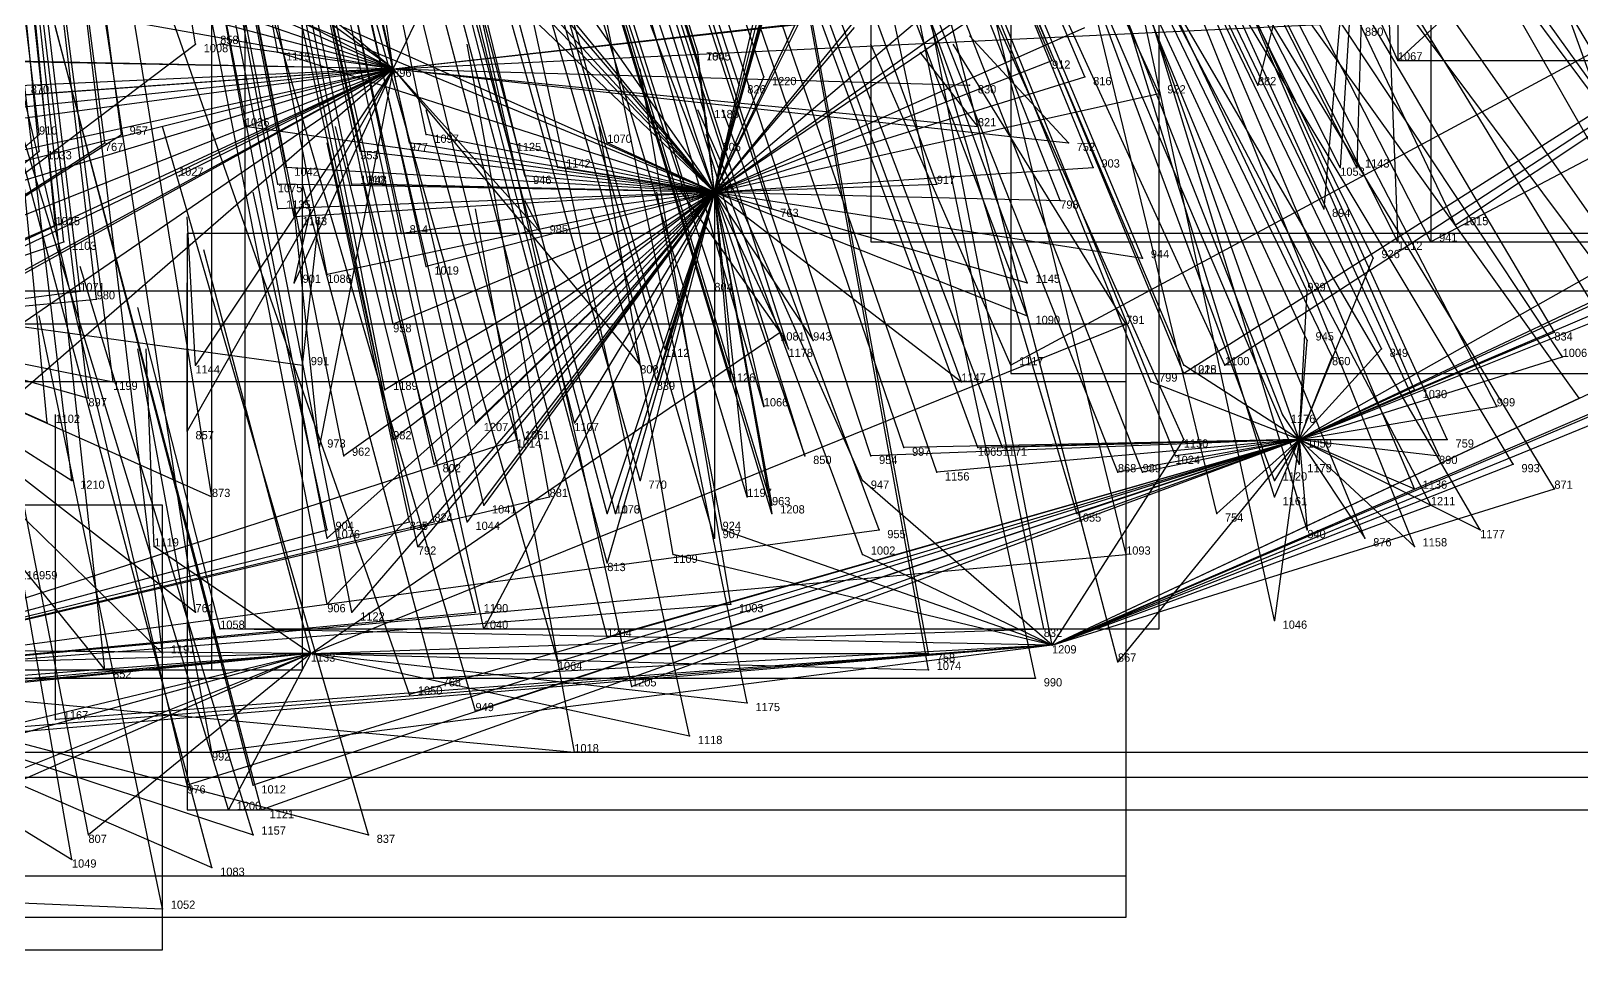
# Model space of a CAD drawing. Extents: x -0.5 to 0.59, y -0.5 to 0.59.
# Drawn here: x 0.044 to 0.2323, y -0.5 to -0.3884 of the extents above; entities that cross this region are included whole.
import ezdxf

# ---------------------------------------------------------------- set-up
doc = ezdxf.new("R2010")
doc.units = 0
for name, color, linetype in [('Clients', 3, 'CONTINUOUS'), ('Facilities', 3, 'CONTINUOUS'), ('Facilities_lines', 3, 'CONTINUOUS'), ('Min_max_boxes', 1, 'CONTINUOUS'), ('Normals', 1, 'CONTINUOUS'), ('Source_points', 5, 'CONTINUOUS'), ('Text', 3, 'CONTINUOUS')]:
    doc.layers.add(name, color=color, linetype=linetype)

msp = doc.modelspace()

# ---------------------------------------------------------------- linework, layer by layer
at = {"layer": 'Clients', "color": 5}
for p in [(0.064, -0.39, -0.989), (0.067, -0.39, -1.25), (0.074, -0.391, -0.995), (0.125, -0.391, -1.027), (0.125, -0.392, -1.028), (0.168, -0.392, -1.067), (0.21, -0.392, -1.25), (0.13, -0.395, -1.04), (0.133, -0.394, -1.041), (0.158, -0.395, -1.25), (0.172, -0.394, -1.075), (0.193, -0.395, -1.098), (0.181, -0.396, -1.089), (0.126, -0.399, -1.046), (0.045, -0.401, -1.008), (0.055, -0.401, -1.011), (0.07, -0.4, -1.014), (0.092, -0.401, -1.029), (0.159, -0.4, -1.25), (0.045, -0.403, -1.014), (0.053, -0.402, -1.014), (0.084, -0.403, -1.029), (0.09, -0.402, -1.03), (0.102, -0.402, -1.037), (0.114, -0.402, -1.044), (0.128, -0.403, -1.056), (0.17, -0.402, -1.25), (0.062, -0.406, -1.25), (0.075, -0.405, -1.03), (0.104, -0.406, -1.048), (0.108, -0.405, -1.047), (0.173, -0.405, -1.101), (0.203, -0.405, -1.132), (0.205, -0.405, -1.135), (0.074, -0.407, -1.035), (0.083, -0.407, -1.038), (0.085, -0.407, -1.039), (0.154, -0.407, -1.088), (0.074, -0.41, -1.041), (0.124, -0.409, -1.068), (0.134, -0.41, -1.079), (0.169, -0.409, -1.107), (0.201, -0.41, -1.142), (0.047, -0.412, -1.036), (0.076, -0.411, -1.046), (0.217, -0.412, -1.25), (0.048, -0.414, -1.043), (0.089, -0.413, -1.056), (0.106, -0.413, -1.25), (0.21, -0.414, -1.161), (0.214, -0.414, -1.165), (0.179, -0.416, -1.132), (0.207, -0.416, -1.162), (0.08, -0.418, -1.065), (0.092, -0.417, -1.069), (0.076, -0.419, -1.25), (0.127, -0.419, -1.095), (0.165, -0.419, -1.125), (0.05, -0.42, -1.057), (0.052, -0.421, -1.06), (0.199, -0.42, -1.161), (0.165, -0.423, -1.136), (0.088, -0.424, -1.083), (0.135, -0.425, -1.25), (0.177, -0.424, -1.25), (0.229, -0.425, -1.208), (0.121, -0.427, -1.11), (0.136, -0.427, -1.121), (0.139, -0.426, -1.119), (0.199, -0.426, -1.176), (0.208, -0.427, -1.189), (0.064, -0.429, -1.25), (0.077, -0.429, -1.25), (0.118, -0.429, -1.25), (0.163, -0.429, -1.25), (0.184, -0.429, -1.168), (0.189, -0.429, -1.25), (0.202, -0.428, -1.183), (0.23, -0.428, -1.214), (0.054, -0.431, -1.086), (0.12, -0.431, -1.119), (0.129, -0.431, -1.124), (0.157, -0.431, -1.146), (0.18, -0.431, -1.167), (0.184, -0.43, -1.25), (0.051, -0.433, -1.091), (0.087, -0.432, -1.101), (0.212, -0.432, -1.204), (0.232, -0.433, -1.229), (0.133, -0.434, -1.134), (0.196, -0.435, -1.193), (0.222, -0.434, -1.218), (0.046, -0.436, -1.096), (0.098, -0.436, -1.118), (0.11, -0.436, -1.125), (0.063, -0.437, -1.25), (0.088, -0.438, -1.116), (0.103, -0.438, -1.25), (0.104, -0.438, -1.125), (0.184, -0.438, -1.25), (0.216, -0.438, -1.222), (0.079, -0.439, -1.25), (0.082, -0.44, -1.119), (0.138, -0.44, -1.154), (0.146, -0.44, -1.159), (0.15, -0.439, -1.161), (0.159, -0.439, -1.167), (0.162, -0.439, -1.17), (0.183, -0.44, -1.191), (0.215, -0.44, -1.224), (0.093, -0.441, -1.128), (0.154, -0.442, -1.171), (0.176, -0.442, -1.188), (0.179, -0.442, -1.192), (0.198, -0.441, -1.209), (0.224, -0.441, -1.238), (0.049, -0.443, -1.115), (0.118, -0.443, -1.147), (0.145, -0.443, -1.25), (0.195, -0.443, -1.21), (0.212, -0.444, -1.229), (0.229, -0.444, -1.248), (0.066, -0.445, -1.124), (0.099, -0.446, -1.142), (0.107, -0.445, -1.25), (0.131, -0.445, -1.159), (0.134, -0.446, -1.164), (0.195, -0.445, -1.216), (0.214, -0.446, -1.25), (0.09, -0.448, -1.25), (0.093, -0.448, -1.25), (0.097, -0.448, -1.146), (0.114, -0.447, -1.153), (0.115, -0.447, -1.153), (0.134, -0.447, -1.166), (0.171, -0.447, -1.197), (0.188, -0.447, -1.213), (0.08, -0.449, -1.25), (0.08, -0.45, -1.141), (0.127, -0.45, -1.169), (0.128, -0.449, -1.25), (0.147, -0.449, -1.25), (0.199, -0.449, -1.228), (0.206, -0.45, -1.238), (0.22, -0.449, -1.25), (0.059, -0.451, -1.25), (0.091, -0.451, -1.151), (0.212, -0.451, -1.245), (0.114, -0.453, -1.169), (0.122, -0.452, -1.25), (0.145, -0.452, -1.25), (0.177, -0.452, -1.25), (0.064, -0.459, -1.158), (0.08, -0.458, -1.163), (0.083, -0.459, -1.167), (0.098, -0.459, -1.25), (0.129, -0.458, -1.25), (0.067, -0.461, -1.25), (0.099, -0.461, -1.177), (0.167, -0.461, -1.226), (0.195, -0.46, -1.249), (0.114, -0.462, -1.188), (0.06, -0.464, -1.169), (0.108, -0.465, -1.193), (0.153, -0.464, -1.222), (0.176, -0.465, -1.242), (0.053, -0.466, -1.173), (0.093, -0.467, -1.25), (0.153, -0.466, -1.226), (0.166, -0.467, -1.24), (0.117, -0.468, -1.205), (0.09, -0.469, -1.194), (0.131, -0.47, -1.221), (0.047, -0.472, -1.25), (0.098, -0.471, -1.202), (0.124, -0.474, -1.226), (0.066, -0.476, -1.25), (0.11, -0.476, -1.25), (0.063, -0.48, -1.211), (0.071, -0.48, -1.214), (0.068, -0.483, -1.219), (0.072, -0.483, -1.222), (0.051, -0.486, -1.222), (0.071, -0.486, -1.25), (0.085, -0.486, -1.234), (0.049, -0.489, -1.229), (0.066, -0.49, -1.237), (0.06, -0.495, -1.246)]:
    msp.add_point(p, dxfattribs=at)
at = {"layer": 'Facilities', "color": 3}
for p in [(0.088, -0.393, -1.25), (0.127, -0.408, -1.067), (0.198, -0.438, -1.202), (0.168, -0.463, -1.231), (0.078, -0.464, -1.25)]:
    msp.add_point(p, dxfattribs=at)
at = {"layer": 'Facilities_lines', "color": 3}
for p, q in [((0.33, -0.281, -1.25), (0.21, -0.392, -1.25)), ((0.127, -0.408, -1.067), (0.147, -0.335, -0.914)), ((0.207, -0.34, -0.996), (0.193, -0.395, -1.098)), ((0.207, -0.34, -0.996), (0.201, -0.41, -1.142)), ((0.207, -0.34, -0.996), (0.203, -0.405, -1.132)), ((0.207, -0.34, -0.996), (0.205, -0.405, -1.135)), ((0.207, -0.34, -0.996), (0.21, -0.414, -1.161)), ((0.127, -0.408, -1.067), (0.145, -0.341, -0.927)), ((0.127, -0.408, -1.067), (0.142, -0.343, -0.929)), ((0.088, -0.393, -1.25), (0.002, -0.349, -1.25)), ((0.31, -0.35, -1.25), (0.163, -0.429, -1.25)), ((0.31, -0.35, -1.25), (0.184, -0.43, -1.25)), ((0.31, -0.35, -1.25), (0.189, -0.429, -1.25)), ((0.31, -0.35, -1.25), (0.217, -0.412, -1.25)), ((0.127, -0.408, -1.067), (0.153, -0.354, -0.965)), ((0.088, -0.393, -1.25), (0.041, -0.359, -1.25)), ((0.088, -0.393, -1.25), (0.083, -0.359, -1.25)), ((0.127, -0.408, -1.067), (0.14, -0.362, -0.969)), ((0.127, -0.408, -1.067), (0.081, -0.364, -0.932)), ((0.088, -0.393, -1.25), (0.101, -0.366, -1.25)), ((0.127, -0.408, -1.067), (0.092, -0.367, -0.947)), ((0.127, -0.408, -1.067), (0.111, -0.366, -0.958)), ((0.088, -0.393, -1.25), (-0.007, -0.368, -1.25)), ((0.088, -0.393, -1.25), (0.031, -0.368, -1.25)), ((0.088, -0.393, -1.25), (0.06, -0.37, -1.25)), ((0.127, -0.408, -1.067), (0.145, -0.372, -0.999)), ((0.127, -0.408, -1.067), (0.095, -0.373, -0.962)), ((0.088, -0.393, -1.25), (-0.007, -0.376, -1.25)), ((0.088, -0.393, -1.25), (0.252, -0.375, -1.25)), ((0.127, -0.408, -1.067), (0.166, -0.375, -1.025)), ((0.127, -0.408, -1.067), (0.154, -0.375, -1.013)), ((0.127, -0.408, -1.067), (0.172, -0.376, -1.034)), ((0.127, -0.408, -1.067), (0.106, -0.378, -0.981)), ((0.127, -0.408, -1.067), (0.106, -0.378, -0.981)), ((0.088, -0.393, -1.25), (0.213, -0.379, -1.25)), ((0.127, -0.408, -1.067), (0.104, -0.38, -0.986)), ((0.088, -0.393, -1.25), (0.062, -0.384, -1.25)), ((0.127, -0.408, -1.067), (0.103, -0.383, -0.991)), ((0.127, -0.408, -1.067), (0.164, -0.383, -1.041)), ((0.127, -0.408, -1.067), (0.133, -0.384, -1.016)), ((0.271, -0.384, -1.174), (0.214, -0.414, -1.165)), ((0.127, -0.408, -1.067), (0.076, -0.387, -0.985)), ((0.088, -0.393, -1.25), (0.214, -0.387, -1.25)), ((0.127, -0.408, -1.067), (0.082, -0.388, -0.991)), ((0.127, -0.408, -1.067), (0.172, -0.388, -1.061)), ((0.127, -0.408, -1.067), (0.144, -0.388, -1.035)), ((0.088, -0.393, -1.25), (-0.014, -0.391, -1.25)), ((0.019, -0.424, -1.061), (0.064, -0.39, -0.989)), ((0.088, -0.393, -1.25), (0.067, -0.39, -1.25)), ((0.127, -0.408, -1.067), (0.074, -0.391, -0.995)), ((0.127, -0.408, -1.067), (0.125, -0.391, -1.027)), ((0.088, -0.393, -1.25), (-0.107, -0.436, -1.25)), ((0.088, -0.393, -1.25), (-0.028, -0.439, -1.25)), ((0.088, -0.393, -1.25), (-0.018, -0.451, -1.25)), ((0.088, -0.393, -1.25), (-0.011, -0.479, -1.25)), ((0.088, -0.393, -1.25), (-0.011, -0.4, -1.25)), ((0.088, -0.393, -1.25), (-0.009, -0.4, -1.25)), ((0.088, -0.393, -1.25), (0.001, -0.397, -1.25)), ((0.088, -0.393, -1.25), (0.005, -0.45, -1.25)), ((0.088, -0.393, -1.25), (0.009, -0.431, -1.25)), ((0.088, -0.393, -1.25), (0.011, -0.401, -1.25)), ((0.088, -0.393, -1.25), (0.021, -0.402, -1.25)), ((0.088, -0.393, -1.25), (0.022, -0.413, -1.25)), ((0.088, -0.393, -1.25), (0.024, -0.409, -1.25)), ((0.088, -0.393, -1.25), (0.025, -0.428, -1.25)), ((0.088, -0.393, -1.25), (0.03, -0.42, -1.25)), ((0.088, -0.393, -1.25), (0.033, -0.392, -1.25)), ((0.088, -0.393, -1.25), (0.062, -0.406, -1.25)), ((0.088, -0.393, -1.25), (0.063, -0.437, -1.25)), ((0.088, -0.393, -1.25), (0.064, -0.429, -1.25)), ((0.088, -0.393, -1.25), (0.076, -0.419, -1.25)), ((0.088, -0.393, -1.25), (0.079, -0.439, -1.25)), ((0.088, -0.393, -1.25), (0.17, -0.402, -1.25)), ((0.088, -0.393, -1.25), (0.118, -0.429, -1.25)), ((0.088, -0.393, -1.25), (0.159, -0.4, -1.25)), ((0.088, -0.393, -1.25), (0.158, -0.395, -1.25)), ((0.088, -0.393, -1.25), (0.106, -0.413, -1.25)), ((0.127, -0.408, -1.067), (0.125, -0.392, -1.028)), ((0.127, -0.408, -1.067), (0.168, -0.392, -1.067)), ((0.127, -0.408, -1.067), (0.172, -0.394, -1.075)), ((0.127, -0.408, -1.067), (0.133, -0.394, -1.041)), ((0.127, -0.408, -1.067), (0.13, -0.395, -1.04)), ((0.127, -0.408, -1.067), (0.181, -0.396, -1.089)), ((0.127, -0.408, -1.067), (0.126, -0.399, -1.046)), ((-0.126, -0.401, -1.25), (0.077, -0.429, -1.25)), ((0.019, -0.424, -1.061), (0.045, -0.401, -1.008)), ((0.019, -0.424, -1.061), (0.055, -0.401, -1.011)), ((0.127, -0.408, -1.067), (0.07, -0.4, -1.014)), ((0.127, -0.408, -1.067), (0.092, -0.401, -1.029)), ((0.019, -0.424, -1.061), (0.053, -0.402, -1.014)), ((0.019, -0.424, -1.061), (0.045, -0.403, -1.014)), ((0.127, -0.408, -1.067), (0.084, -0.403, -1.029)), ((0.127, -0.408, -1.067), (0.09, -0.402, -1.03)), ((0.127, -0.408, -1.067), (0.102, -0.402, -1.037)), ((0.127, -0.408, -1.067), (0.114, -0.402, -1.044)), ((0.127, -0.408, -1.067), (0.128, -0.403, -1.056)), ((0.127, -0.408, -1.067), (0.075, -0.405, -1.03)), ((0.127, -0.408, -1.067), (0.104, -0.406, -1.048)), ((0.127, -0.408, -1.067), (0.108, -0.405, -1.047)), ((0.127, -0.408, -1.067), (0.173, -0.405, -1.101)), ((0.127, -0.408, -1.067), (0.074, -0.407, -1.035)), ((0.127, -0.408, -1.067), (0.074, -0.41, -1.041)), ((0.127, -0.408, -1.067), (0.076, -0.411, -1.046)), ((0.127, -0.408, -1.067), (0.08, -0.458, -1.163)), ((0.127, -0.408, -1.067), (0.08, -0.45, -1.141)), ((0.127, -0.408, -1.067), (0.08, -0.418, -1.065)), ((0.127, -0.408, -1.067), (0.082, -0.44, -1.119)), ((0.127, -0.408, -1.067), (0.083, -0.407, -1.038)), ((0.127, -0.408, -1.067), (0.083, -0.459, -1.167)), ((0.127, -0.408, -1.067), (0.085, -0.407, -1.039)), ((0.127, -0.408, -1.067), (0.087, -0.432, -1.101)), ((0.127, -0.408, -1.067), (0.088, -0.424, -1.083)), ((0.127, -0.408, -1.067), (0.088, -0.438, -1.116)), ((0.127, -0.408, -1.067), (0.089, -0.413, -1.056)), ((0.127, -0.408, -1.067), (0.091, -0.451, -1.151)), ((0.127, -0.408, -1.067), (0.092, -0.417, -1.069)), ((0.127, -0.408, -1.067), (0.093, -0.441, -1.128)), ((0.127, -0.408, -1.067), (0.097, -0.448, -1.146)), ((0.127, -0.408, -1.067), (0.098, -0.436, -1.118)), ((0.127, -0.408, -1.067), (0.099, -0.461, -1.177)), ((0.127, -0.408, -1.067), (0.099, -0.446, -1.142)), ((0.127, -0.408, -1.067), (0.104, -0.438, -1.125)), ((0.127, -0.408, -1.067), (0.11, -0.436, -1.125)), ((0.127, -0.408, -1.067), (0.114, -0.453, -1.169)), ((0.127, -0.408, -1.067), (0.114, -0.447, -1.153)), ((0.127, -0.408, -1.067), (0.115, -0.447, -1.153)), ((0.127, -0.408, -1.067), (0.118, -0.443, -1.147)), ((0.127, -0.408, -1.067), (0.12, -0.431, -1.119)), ((0.127, -0.408, -1.067), (0.121, -0.427, -1.11)), ((0.127, -0.408, -1.067), (0.124, -0.409, -1.068)), ((0.127, -0.408, -1.067), (0.154, -0.407, -1.088)), ((0.127, -0.408, -1.067), (0.134, -0.41, -1.079)), ((0.127, -0.408, -1.067), (0.169, -0.409, -1.107)), ((0.127, -0.408, -1.067), (0.127, -0.419, -1.095)), ((0.127, -0.408, -1.067), (0.138, -0.44, -1.154)), ((0.127, -0.408, -1.067), (0.127, -0.45, -1.169)), ((0.127, -0.408, -1.067), (0.139, -0.426, -1.119)), ((0.127, -0.408, -1.067), (0.179, -0.416, -1.132)), ((0.127, -0.408, -1.067), (0.134, -0.446, -1.164)), ((0.127, -0.408, -1.067), (0.133, -0.434, -1.134)), ((0.127, -0.408, -1.067), (0.165, -0.423, -1.136)), ((0.127, -0.408, -1.067), (0.129, -0.431, -1.124)), ((0.127, -0.408, -1.067), (0.165, -0.419, -1.125)), ((0.127, -0.408, -1.067), (0.157, -0.431, -1.146)), ((0.127, -0.408, -1.067), (0.136, -0.427, -1.121)), ((0.127, -0.408, -1.067), (0.131, -0.445, -1.159)), ((0.127, -0.408, -1.067), (0.134, -0.447, -1.166)), ((0.019, -0.424, -1.061), (0.047, -0.412, -1.036)), ((0.019, -0.424, -1.061), (0.048, -0.414, -1.043)), ((0.198, -0.438, -1.202), (0.251, -0.413, -1.209)), ((0.198, -0.438, -1.202), (0.248, -0.415, -1.21)), ((0.198, -0.438, -1.202), (0.252, -0.415, -1.214)), ((0.198, -0.438, -1.202), (0.237, -0.416, -1.196)), ((0.198, -0.438, -1.202), (0.207, -0.416, -1.162)), ((0.019, -0.424, -1.061), (0.05, -0.42, -1.057)), ((0.019, -0.424, -1.061), (0.052, -0.421, -1.06)), ((0.168, -0.463, -1.231), (0.269, -0.42, -1.25)), ((0.198, -0.438, -1.202), (0.199, -0.42, -1.161)), ((0.198, -0.438, -1.202), (0.238, -0.422, -1.21)), ((0.019, -0.424, -1.061), (0.064, -0.459, -1.158)), ((0.019, -0.424, -1.061), (0.053, -0.466, -1.173)), ((0.019, -0.424, -1.061), (0.066, -0.445, -1.124)), ((0.019, -0.424, -1.061), (0.051, -0.433, -1.091)), ((0.019, -0.424, -1.061), (0.046, -0.436, -1.096)), ((0.019, -0.424, -1.061), (0.06, -0.464, -1.169)), ((0.019, -0.424, -1.061), (0.054, -0.431, -1.086)), ((0.019, -0.424, -1.061), (0.049, -0.443, -1.115)), ((0.078, -0.464, -1.25), (0.177, -0.424, -1.25)), ((0.078, -0.464, -1.25), (0.135, -0.425, -1.25)), ((0.198, -0.438, -1.202), (0.229, -0.425, -1.208)), ((0.168, -0.463, -1.231), (0.247, -0.426, -1.25)), ((0.168, -0.463, -1.231), (0.256, -0.427, -1.25)), ((0.198, -0.438, -1.202), (0.199, -0.426, -1.176)), ((0.198, -0.438, -1.202), (0.208, -0.427, -1.189)), ((0.198, -0.438, -1.202), (0.184, -0.429, -1.168)), ((0.198, -0.438, -1.202), (0.202, -0.428, -1.183)), ((0.198, -0.438, -1.202), (0.23, -0.428, -1.214)), ((0.198, -0.438, -1.202), (0.18, -0.431, -1.167)), ((0.168, -0.463, -1.231), (0.24, -0.432, -1.236)), ((0.168, -0.463, -1.231), (0.232, -0.433, -1.229)), ((0.198, -0.438, -1.202), (0.212, -0.432, -1.204)), ((0.198, -0.438, -1.202), (0.196, -0.435, -1.193)), ((0.198, -0.438, -1.202), (0.222, -0.434, -1.218)), ((0.013, -0.467, -1.25), (0.103, -0.438, -1.25)), ((0.198, -0.438, -1.202), (0.063, -0.48, -1.211)), ((0.198, -0.438, -1.202), (0.071, -0.48, -1.214)), ((0.198, -0.438, -1.202), (0.072, -0.483, -1.222)), ((0.198, -0.438, -1.202), (0.09, -0.469, -1.194)), ((0.198, -0.438, -1.202), (0.098, -0.471, -1.202)), ((0.198, -0.438, -1.202), (0.108, -0.465, -1.193)), ((0.198, -0.438, -1.202), (0.114, -0.462, -1.188)), ((0.198, -0.438, -1.202), (0.117, -0.468, -1.205)), ((0.198, -0.438, -1.202), (0.146, -0.44, -1.159)), ((0.198, -0.438, -1.202), (0.15, -0.439, -1.161)), ((0.198, -0.438, -1.202), (0.154, -0.442, -1.171)), ((0.198, -0.438, -1.202), (0.159, -0.439, -1.167)), ((0.198, -0.438, -1.202), (0.162, -0.439, -1.17)), ((0.168, -0.463, -1.231), (0.184, -0.438, -1.25)), ((0.198, -0.438, -1.202), (0.171, -0.447, -1.197)), ((0.198, -0.438, -1.202), (0.176, -0.465, -1.242)), ((0.198, -0.438, -1.202), (0.176, -0.442, -1.188)), ((0.198, -0.438, -1.202), (0.179, -0.442, -1.192)), ((0.198, -0.438, -1.202), (0.183, -0.44, -1.191)), ((0.198, -0.438, -1.202), (0.188, -0.447, -1.213)), ((0.198, -0.438, -1.202), (0.195, -0.46, -1.249)), ((0.198, -0.438, -1.202), (0.195, -0.443, -1.21)), ((0.198, -0.438, -1.202), (0.195, -0.445, -1.216)), ((0.198, -0.438, -1.202), (0.216, -0.438, -1.222)), ((0.198, -0.438, -1.202), (0.199, -0.449, -1.228)), ((0.198, -0.438, -1.202), (0.206, -0.45, -1.238)), ((0.198, -0.438, -1.202), (0.215, -0.44, -1.224)), ((0.198, -0.438, -1.202), (0.212, -0.444, -1.229)), ((0.198, -0.438, -1.202), (0.212, -0.451, -1.245)), ((0.198, -0.438, -1.202), (0.22, -0.449, -1.25)), ((0.198, -0.438, -1.202), (0.198, -0.441, -1.209)), ((0.168, -0.463, -1.231), (0.224, -0.441, -1.238)), ((0.168, -0.463, -1.231), (0.145, -0.443, -1.25)), ((0.168, -0.463, -1.231), (0.229, -0.444, -1.248)), ((0.013, -0.467, -1.25), (0.107, -0.445, -1.25)), ((0.168, -0.463, -1.231), (0.214, -0.446, -1.25)), ((0.013, -0.467, -1.25), (0.093, -0.448, -1.25)), ((0.013, -0.467, -1.25), (0.09, -0.448, -1.25)), ((0.013, -0.467, -1.25), (0.08, -0.449, -1.25)), ((0.013, -0.467, -1.25), (0.147, -0.449, -1.25)), ((0.168, -0.463, -1.231), (0.128, -0.449, -1.25)), ((0.078, -0.464, -1.25), (0.059, -0.451, -1.25)), ((0.013, -0.467, -1.25), (0.177, -0.452, -1.25)), ((0.168, -0.463, -1.231), (0.122, -0.452, -1.25)), ((0.168, -0.463, -1.231), (0.145, -0.452, -1.25)), ((0.013, -0.467, -1.25), (0.129, -0.458, -1.25)), ((0.013, -0.467, -1.25), (0.098, -0.459, -1.25)), ((0.168, -0.463, -1.231), (0.067, -0.461, -1.25)), ((0.078, -0.464, -1.25), (0.167, -0.461, -1.226)), ((0.078, -0.464, -1.25), (-0.038, -0.463, -1.25)), ((0.168, -0.463, -1.231), (0.004, -0.476, -1.25)), ((0.168, -0.463, -1.231), (0.025, -0.475, -1.25)), ((0.168, -0.463, -1.231), (0.047, -0.472, -1.25)), ((0.168, -0.463, -1.231), (0.066, -0.476, -1.25)), ((0.168, -0.463, -1.231), (0.093, -0.467, -1.25)), ((0.078, -0.464, -1.25), (-0.068, -0.477, -1.25)), ((0.078, -0.464, -1.25), (-0.061, -0.478, -1.25)), ((0.078, -0.464, -1.25), (-0.056, -0.496, -1.249)), ((0.078, -0.464, -1.25), (-0.039, -0.473, -1.25)), ((0.078, -0.464, -1.25), (-0.036, -0.467, -1.25)), ((0.078, -0.464, -1.25), (-0.027, -0.493, -1.233)), ((0.078, -0.464, -1.25), (0.005, -0.496, -1.24)), ((0.078, -0.464, -1.25), (0.008, -0.492, -1.23)), ((0.078, -0.464, -1.25), (0.016, -0.47, -1.25)), ((0.078, -0.464, -1.25), (0.051, -0.486, -1.222)), ((0.078, -0.464, -1.25), (0.068, -0.483, -1.219)), ((0.078, -0.464, -1.25), (0.153, -0.466, -1.226)), ((0.078, -0.464, -1.25), (0.153, -0.464, -1.222)), ((0.078, -0.464, -1.25), (0.124, -0.474, -1.226)), ((0.078, -0.464, -1.25), (0.131, -0.47, -1.221)), ((0.013, -0.467, -1.25), (0.085, -0.486, -1.234)), ((0.013, -0.467, -1.25), (0.166, -0.467, -1.24)), ((0.013, -0.467, -1.25), (0.11, -0.476, -1.25)), ((0.013, -0.467, -1.25), (0.049, -0.489, -1.229)), ((0.013, -0.467, -1.25), (0.066, -0.49, -1.237)), ((0.013, -0.467, -1.25), (0.071, -0.486, -1.25)), ((-0.082, -0.489, -1.239), (0.06, -0.495, -1.246))]:
    msp.add_line(p, q, dxfattribs=at)
at = {"layer": 'Min_max_boxes', "color": 1}
for p, q in [((0.21, -0.167, -1.25), (0.21, -0.392, -1.25)), ((0.21, -0.167, -1.245), (0.21, -0.392, -1.245)), ((0.077, -0.466, -1.25), (0.077, -0.236, -1.25)), ((0.077, -0.466, -1.25), (0.077, -0.236, -1.25)), ((0.146, -0.263, -1.161), (0.146, -0.414, -1.161)), ((0.146, -0.263, -0.832), (0.146, -0.414, -0.832)), ((0.163, -0.298, -1.25), (0.163, -0.43, -1.25)), ((0.163, -0.298, -1.227), (0.163, -0.43, -1.227)), ((0.07, -0.335, -1.177), (0.07, -0.461, -1.177)), ((0.07, -0.335, -0.914), (0.07, -0.461, -0.914)), ((0.181, -0.461, -1.177), (0.181, -0.335, -1.177)), ((0.181, -0.461, -0.914), (0.181, -0.335, -0.914)), ((0.214, -0.348, -1.218), (0.214, -0.414, -1.218)), ((0.214, -0.348, -1.122), (0.214, -0.414, -1.122)), ((0.066, -0.466, -1.173), (0.066, -0.371, -1.173)), ((0.066, -0.466, -0.932), (0.066, -0.371, -0.932)), ((0.21, -0.392, -1.25), (0.43, -0.392, -1.25)), ((0.21, -0.392, -1.245), (0.43, -0.392, -1.245)), ((0.21, -0.392, -1.25), (0.21, -0.392, -1.245)), ((0.252, -0.413, -1.25), (0.063, -0.413, -1.25)), ((0.063, -0.413, -1.25), (0.063, -0.483, -1.25)), ((0.252, -0.413, -1.159), (0.063, -0.413, -1.159)), ((0.063, -0.413, -1.159), (0.063, -0.483, -1.159)), ((0.063, -0.413, -1.25), (0.063, -0.413, -1.159)), ((0.146, -0.414, -1.161), (0.262, -0.414, -1.161)), ((0.146, -0.414, -0.832), (0.262, -0.414, -0.832)), ((0.146, -0.414, -1.161), (0.146, -0.414, -0.832)), ((0.214, -0.414, -1.218), (0.326, -0.414, -1.218)), ((0.214, -0.414, -1.122), (0.326, -0.414, -1.122)), ((0.214, -0.414, -1.218), (0.214, -0.414, -1.122)), ((0.269, -0.42, -1.25), (0.004, -0.42, -1.25)), ((0.269, -0.42, -1.229), (0.004, -0.42, -1.229)), ((0.177, -0.424, -1.25), (-0.068, -0.424, -1.25)), ((0.177, -0.424, -1.219), (-0.068, -0.424, -1.219)), ((0.177, -0.496, -1.25), (0.177, -0.424, -1.25)), ((0.177, -0.496, -1.219), (0.177, -0.424, -1.219)), ((0.177, -0.424, -1.25), (0.177, -0.424, -1.219)), ((0.177, -0.431, -1.25), (-0.201, -0.431, -1.25)), ((0.177, -0.431, -1.227), (-0.201, -0.431, -1.227)), ((0.163, -0.43, -1.25), (0.398, -0.43, -1.25)), ((0.163, -0.43, -1.227), (0.398, -0.43, -1.227)), ((0.163, -0.43, -1.25), (0.163, -0.43, -1.227)), ((0.177, -0.491, -1.25), (0.177, -0.431, -1.25)), ((0.177, -0.491, -1.227), (0.177, -0.431, -1.227)), ((0.177, -0.431, -1.25), (0.177, -0.431, -1.227)), ((0.06, -0.446, -1.25), (-0.21, -0.446, -1.25)), ((0.06, -0.446, -1.239), (-0.21, -0.446, -1.239)), ((0.06, -0.5, -1.25), (0.06, -0.446, -1.25)), ((0.06, -0.5, -1.239), (0.06, -0.446, -1.239)), ((0.06, -0.446, -1.25), (0.06, -0.446, -1.239)), ((0.07, -0.461, -1.177), (0.181, -0.461, -1.177)), ((0.07, -0.461, -0.914), (0.181, -0.461, -0.914)), ((0.07, -0.461, -1.177), (0.07, -0.461, -0.914)), ((0.181, -0.461, -1.177), (0.181, -0.461, -0.914)), ((-0.229, -0.466, -1.25), (0.077, -0.466, -1.25)), ((-0.229, -0.466, -1.25), (0.077, -0.466, -1.25)), ((-0.029, -0.466, -1.173), (0.066, -0.466, -1.173)), ((-0.029, -0.466, -0.932), (0.066, -0.466, -0.932)), ((0.066, -0.466, -1.173), (0.066, -0.466, -0.932)), ((0.077, -0.466, -1.25), (0.077, -0.466, -1.25)), ((0.004, -0.476, -1.25), (0.269, -0.476, -1.25)), ((0.004, -0.476, -1.229), (0.269, -0.476, -1.229)), ((-0.107, -0.479, -1.25), (0.252, -0.479, -1.25)), ((-0.107, -0.479, -1.25), (0.252, -0.479, -1.25)), ((0.063, -0.483, -1.25), (0.252, -0.483, -1.25)), ((0.063, -0.483, -1.159), (0.252, -0.483, -1.159)), ((0.063, -0.483, -1.25), (0.063, -0.483, -1.159)), ((-0.201, -0.491, -1.25), (0.177, -0.491, -1.25)), ((-0.201, -0.491, -1.227), (0.177, -0.491, -1.227)), ((0.177, -0.491, -1.25), (0.177, -0.491, -1.227)), ((-0.068, -0.496, -1.25), (0.177, -0.496, -1.25)), ((-0.068, -0.496, -1.219), (0.177, -0.496, -1.219)), ((0.177, -0.496, -1.25), (0.177, -0.496, -1.219)), ((-0.21, -0.5, -1.25), (0.06, -0.5, -1.25)), ((-0.21, -0.5, -1.239), (0.06, -0.5, -1.239)), ((0.06, -0.5, -1.25), (0.06, -0.5, -1.239))]:
    msp.add_line(p, q, dxfattribs=at)
at = {"layer": 'Normals', "color": 1}
for p, q in [((0.064, -0.39, -0.989), (0.049, -0.299, -1.026)), ((0.074, -0.391, -0.995), (0.057, -0.3, -1.033)), ((0.125, -0.391, -1.027), (0.097, -0.303, -1.065)), ((0.125, -0.392, -1.028), (0.097, -0.304, -1.066)), ((0.133, -0.394, -1.041), (0.104, -0.306, -1.077)), ((0.045, -0.401, -1.008), (0.034, -0.308, -1.045)), ((0.07, -0.4, -1.014), (0.053, -0.308, -1.051)), ((0.13, -0.395, -1.04), (0.101, -0.307, -1.077)), ((0.168, -0.392, -1.067), (0.132, -0.307, -1.104)), ((0.045, -0.403, -1.014), (0.036, -0.31, -1.051)), ((0.053, -0.402, -1.014), (0.041, -0.31, -1.052)), ((0.055, -0.401, -1.011), (0.043, -0.309, -1.048)), ((0.092, -0.401, -1.029), (0.073, -0.31, -1.066)), ((0.126, -0.399, -1.046), (0.098, -0.31, -1.083)), ((0.172, -0.394, -1.075), (0.136, -0.309, -1.113)), ((0.084, -0.403, -1.029), (0.064, -0.312, -1.066)), ((0.09, -0.402, -1.03), (0.07, -0.311, -1.067)), ((0.102, -0.402, -1.037), (0.08, -0.312, -1.075)), ((0.114, -0.402, -1.044), (0.089, -0.312, -1.081)), ((0.181, -0.396, -1.089), (0.142, -0.311, -1.125)), ((0.193, -0.395, -1.098), (0.153, -0.311, -1.135)), ((0.075, -0.405, -1.03), (0.057, -0.314, -1.067)), ((0.128, -0.403, -1.056), (0.099, -0.314, -1.094)), ((0.074, -0.407, -1.035), (0.056, -0.316, -1.072)), ((0.083, -0.407, -1.038), (0.064, -0.316, -1.074)), ((0.085, -0.407, -1.039), (0.065, -0.316, -1.076)), ((0.104, -0.406, -1.048), (0.082, -0.316, -1.085)), ((0.108, -0.405, -1.047), (0.084, -0.315, -1.085)), ((0.047, -0.412, -1.036), (0.038, -0.32, -1.074)), ((0.074, -0.41, -1.041), (0.057, -0.319, -1.078)), ((0.076, -0.411, -1.046), (0.058, -0.32, -1.082)), ((0.127, -0.408, -1.067), (0.098, -0.319, -1.105)), ((0.154, -0.407, -1.088), (0.122, -0.32, -1.125)), ((0.173, -0.405, -1.101), (0.138, -0.319, -1.138)), ((0.048, -0.414, -1.043), (0.038, -0.322, -1.08)), ((0.089, -0.413, -1.056), (0.07, -0.322, -1.094)), ((0.124, -0.409, -1.068), (0.096, -0.321, -1.106)), ((0.134, -0.41, -1.079), (0.106, -0.322, -1.117)), ((0.203, -0.405, -1.132), (0.161, -0.322, -1.17)), ((0.205, -0.405, -1.135), (0.163, -0.322, -1.172)), ((0.169, -0.409, -1.107), (0.135, -0.323, -1.144)), ((0.242, -0.405, -1.179), (0.194, -0.324, -1.214)), ((0.08, -0.418, -1.065), (0.062, -0.327, -1.102)), ((0.092, -0.417, -1.069), (0.072, -0.327, -1.106)), ((0.201, -0.41, -1.142), (0.161, -0.327, -1.18)), ((0.05, -0.42, -1.057), (0.039, -0.328, -1.094)), ((0.052, -0.421, -1.06), (0.041, -0.328, -1.097)), ((0.127, -0.419, -1.095), (0.098, -0.331, -1.133)), ((0.179, -0.416, -1.132), (0.143, -0.33, -1.169)), ((0.21, -0.414, -1.161), (0.168, -0.331, -1.199)), ((0.088, -0.424, -1.083), (0.069, -0.333, -1.12)), ((0.165, -0.419, -1.125), (0.133, -0.332, -1.163)), ((0.207, -0.416, -1.162), (0.166, -0.333, -1.2)), ((0.214, -0.414, -1.165), (0.172, -0.332, -1.203)), ((0.248, -0.415, -1.21), (0.19, -0.334, -1.217)), ((0.165, -0.423, -1.136), (0.132, -0.336, -1.173)), ((0.199, -0.42, -1.161), (0.159, -0.336, -1.199)), ((0.237, -0.416, -1.196), (0.181, -0.336, -1.22)), ((0.121, -0.427, -1.11), (0.095, -0.338, -1.147)), ((0.139, -0.426, -1.119), (0.11, -0.338, -1.157)), ((0.054, -0.431, -1.086), (0.042, -0.339, -1.123)), ((0.136, -0.427, -1.121), (0.108, -0.339, -1.159)), ((0.051, -0.433, -1.091), (0.04, -0.341, -1.127)), ((0.087, -0.432, -1.101), (0.069, -0.341, -1.139)), ((0.12, -0.431, -1.119), (0.094, -0.342, -1.157)), ((0.129, -0.431, -1.124), (0.102, -0.342, -1.161)), ((0.199, -0.426, -1.176), (0.16, -0.342, -1.214)), ((0.208, -0.427, -1.189), (0.167, -0.342, -1.221)), ((0.229, -0.425, -1.208), (0.18, -0.342, -1.232)), ((0.046, -0.436, -1.096), (0.037, -0.343, -1.132)), ((0.157, -0.431, -1.146), (0.125, -0.344, -1.184)), ((0.184, -0.429, -1.168), (0.148, -0.344, -1.206)), ((0.212, -0.432, -1.204), (0.174, -0.344, -1.231)), ((0.238, -0.422, -1.21), (0.179, -0.343, -1.229)), ((0.098, -0.436, -1.118), (0.077, -0.346, -1.155)), ((0.11, -0.436, -1.125), (0.087, -0.346, -1.162)), ((0.133, -0.434, -1.134), (0.107, -0.345, -1.172)), ((0.18, -0.431, -1.167), (0.145, -0.345, -1.205)), ((0.196, -0.435, -1.193), (0.161, -0.346, -1.22)), ((0.202, -0.428, -1.183), (0.162, -0.345, -1.221)), ((0.23, -0.428, -1.214), (0.175, -0.345, -1.224)), ((0.222, -0.434, -1.218), (0.176, -0.345, -1.225)), ((0.088, -0.438, -1.116), (0.069, -0.347, -1.154)), ((0.104, -0.438, -1.125), (0.082, -0.348, -1.162)), ((0.198, -0.438, -1.202), (0.166, -0.347, -1.229)), ((0.216, -0.438, -1.222), (0.175, -0.348, -1.234)), ((0.255, -0.425, -1.239), (0.198, -0.348, -1.208)), ((0.082, -0.44, -1.119), (0.064, -0.349, -1.156)), ((0.215, -0.44, -1.224), (0.174, -0.35, -1.236)), ((0.24, -0.432, -1.236), (0.19, -0.35, -1.209)), ((0.049, -0.443, -1.115), (0.038, -0.351, -1.151)), ((0.093, -0.441, -1.128), (0.073, -0.351, -1.165)), ((0.138, -0.44, -1.154), (0.11, -0.351, -1.19)), ((0.146, -0.44, -1.159), (0.117, -0.352, -1.196)), ((0.15, -0.439, -1.161), (0.12, -0.351, -1.197)), ((0.159, -0.439, -1.167), (0.127, -0.352, -1.204)), ((0.162, -0.439, -1.17), (0.129, -0.352, -1.207)), ((0.183, -0.44, -1.191), (0.147, -0.351, -1.22)), ((0.198, -0.441, -1.209), (0.16, -0.352, -1.234)), ((0.195, -0.443, -1.21), (0.161, -0.351, -1.231)), ((0.188, -0.447, -1.213), (0.165, -0.352, -1.231)), ((0.195, -0.445, -1.216), (0.166, -0.351, -1.233)), ((0.212, -0.444, -1.229), (0.173, -0.352, -1.237)), ((0.232, -0.433, -1.229), (0.174, -0.352, -1.228)), ((0.066, -0.445, -1.124), (0.051, -0.353, -1.161)), ((0.118, -0.443, -1.147), (0.093, -0.354, -1.184)), ((0.176, -0.442, -1.188), (0.141, -0.354, -1.222)), ((0.171, -0.447, -1.197), (0.143, -0.353, -1.216)), ((0.179, -0.442, -1.192), (0.144, -0.353, -1.221)), ((0.199, -0.449, -1.228), (0.17, -0.354, -1.235)), ((0.154, -0.442, -1.171), (0.124, -0.355, -1.208)), ((0.097, -0.448, -1.146), (0.077, -0.357, -1.183)), ((0.099, -0.446, -1.142), (0.078, -0.356, -1.18)), ((0.114, -0.447, -1.153), (0.09, -0.357, -1.19)), ((0.115, -0.447, -1.153), (0.091, -0.357, -1.189)), ((0.131, -0.445, -1.159), (0.104, -0.356, -1.196)), ((0.134, -0.446, -1.164), (0.107, -0.357, -1.201)), ((0.224, -0.441, -1.238), (0.173, -0.356, -1.226)), ((0.08, -0.45, -1.141), (0.062, -0.358, -1.179)), ((0.134, -0.447, -1.166), (0.107, -0.358, -1.203)), ((0.206, -0.45, -1.238), (0.168, -0.358, -1.243)), ((0.212, -0.451, -1.245), (0.175, -0.359, -1.23)), ((0.091, -0.451, -1.151), (0.071, -0.361, -1.188)), ((0.127, -0.45, -1.169), (0.101, -0.361, -1.206)), ((0.229, -0.444, -1.248), (0.178, -0.36, -1.229)), ((0.114, -0.453, -1.169), (0.09, -0.363, -1.205)), ((0.167, -0.461, -1.226), (0.147, -0.363, -1.225)), ((0.214, -0.446, -1.25), (0.17, -0.362, -1.217)), ((0.195, -0.46, -1.249), (0.174, -0.363, -1.24)), ((0.168, -0.463, -1.231), (0.149, -0.365, -1.225)), ((0.22, -0.449, -1.25), (0.171, -0.365, -1.227)), ((0.064, -0.459, -1.158), (0.05, -0.367, -1.195)), ((0.08, -0.458, -1.163), (0.062, -0.367, -1.2)), ((0.114, -0.462, -1.188), (0.089, -0.367, -1.211)), ((0.153, -0.464, -1.222), (0.135, -0.366, -1.221)), ((0.153, -0.466, -1.226), (0.135, -0.367, -1.223)), ((0.177, -0.452, -1.25), (0.156, -0.366, -1.202)), ((0.083, -0.459, -1.167), (0.065, -0.368, -1.204)), ((0.247, -0.426, -1.25), (0.214, -0.368, -1.176)), ((0.237, -0.404, -1.25), (0.224, -0.368, -1.158)), ((0.099, -0.461, -1.177), (0.079, -0.37, -1.214)), ((0.108, -0.465, -1.193), (0.081, -0.37, -1.207)), ((0.117, -0.468, -1.205), (0.095, -0.37, -1.213)), ((0.06, -0.464, -1.169), (0.049, -0.372, -1.206)), ((0.217, -0.412, -1.25), (0.198, -0.372, -1.16)), ((0.053, -0.466, -1.173), (0.043, -0.374, -1.211)), ((0.131, -0.47, -1.221), (0.111, -0.373, -1.218)), ((0.166, -0.467, -1.24), (0.146, -0.374, -1.211)), ((0.176, -0.465, -1.242), (0.152, -0.373, -1.208)), ((0.21, -0.392, -1.25), (0.202, -0.374, -1.152)), ((0.09, -0.469, -1.194), (0.057, -0.375, -1.202)), ((0.098, -0.471, -1.202), (0.07, -0.375, -1.21)), ((0.124, -0.474, -1.226), (0.103, -0.378, -1.208)), ((0.184, -0.438, -1.25), (0.158, -0.38, -1.173)), ((0.189, -0.429, -1.25), (0.167, -0.381, -1.165)), ((0.063, -0.48, -1.211), (0.04, -0.383, -1.212)), ((0.071, -0.48, -1.214), (0.046, -0.384, -1.201)), ((0.184, -0.43, -1.25), (0.165, -0.384, -1.163)), ((0.051, -0.486, -1.222), (0.032, -0.389, -1.206)), ((0.068, -0.483, -1.219), (0.039, -0.388, -1.204)), ((0.072, -0.483, -1.222), (0.047, -0.388, -1.203)), ((0.17, -0.402, -1.25), (0.158, -0.389, -1.152)), ((0.067, -0.39, -1.25), (0.067, -0.39, -1.15)), ((0.107, -0.445, -1.25), (0.097, -0.39, -1.167)), ((0.163, -0.429, -1.25), (0.146, -0.39, -1.159)), ((0.159, -0.4, -1.25), (0.152, -0.391, -1.151)), ((0.177, -0.424, -1.25), (0.156, -0.39, -1.158)), ((0.088, -0.393, -1.25), (0.088, -0.393, -1.15)), ((0.129, -0.458, -1.25), (0.118, -0.393, -1.174)), ((0.158, -0.395, -1.25), (0.158, -0.395, -1.15)), ((0.049, -0.489, -1.229), (0.033, -0.398, -1.191)), ((0.103, -0.438, -1.25), (0.092, -0.398, -1.159)), ((0.145, -0.443, -1.25), (0.125, -0.398, -1.163)), ((0.147, -0.449, -1.25), (0.128, -0.398, -1.166)), ((0.085, -0.486, -1.234), (0.06, -0.4, -1.191)), ((0.093, -0.448, -1.25), (0.081, -0.4, -1.163)), ((0.122, -0.452, -1.25), (0.113, -0.4, -1.165)), ((0.145, -0.452, -1.25), (0.126, -0.401, -1.166)), ((0.09, -0.448, -1.25), (0.08, -0.402, -1.162)), ((0.066, -0.49, -1.237), (0.043, -0.404, -1.192)), ((0.062, -0.406, -1.25), (0.062, -0.406, -1.15)), ((0.098, -0.459, -1.25), (0.084, -0.405, -1.167)), ((0.08, -0.449, -1.25), (0.071, -0.408, -1.159)), ((0.093, -0.467, -1.25), (0.077, -0.407, -1.172)), ((0.128, -0.449, -1.25), (0.12, -0.408, -1.159)), ((0.135, -0.425, -1.25), (0.123, -0.408, -1.152)), ((0.076, -0.419, -1.25), (0.078, -0.41, -1.15)), ((0.079, -0.439, -1.25), (0.076, -0.41, -1.154)), ((0.11, -0.476, -1.25), (0.098, -0.41, -1.175)), ((0.106, -0.413, -1.25), (0.104, -0.409, -1.15)), ((0.118, -0.429, -1.25), (0.112, -0.41, -1.152)), ((0.064, -0.429, -1.25), (0.063, -0.411, -1.152)), ((0.077, -0.429, -1.25), (0.079, -0.411, -1.152)), ((0.078, -0.464, -1.25), (0.065, -0.415, -1.164)), ((0.071, -0.486, -1.25), (0.05, -0.417, -1.181)), ((0.063, -0.437, -1.25), (0.063, -0.419, -1.152)), ((0.06, -0.495, -1.246), (0.045, -0.423, -1.178)), ((0.067, -0.461, -1.25), (0.057, -0.422, -1.158)), ((0.066, -0.476, -1.25), (0.057, -0.427, -1.163)), ((0.059, -0.451, -1.25), (0.058, -0.427, -1.153)), ((0.047, -0.472, -1.25), (0.047, -0.435, -1.157))]:
    msp.add_line(p, q, dxfattribs=at)
at = {"layer": 'Source_points', "color": 5}
for p in [(0.064, -0.39, -0.989), (0.067, -0.39, -1.25), (0.074, -0.391, -0.995), (0.125, -0.391, -1.027), (0.088, -0.393, -1.25), (0.125, -0.392, -1.028), (0.168, -0.392, -1.067), (0.21, -0.392, -1.25), (0.13, -0.395, -1.04), (0.133, -0.394, -1.041), (0.158, -0.395, -1.25), (0.172, -0.394, -1.075), (0.193, -0.395, -1.098), (0.181, -0.396, -1.089), (0.126, -0.399, -1.046), (0.045, -0.401, -1.008), (0.055, -0.401, -1.011), (0.07, -0.4, -1.014), (0.092, -0.401, -1.029), (0.159, -0.4, -1.25), (0.045, -0.403, -1.014), (0.053, -0.402, -1.014), (0.084, -0.403, -1.029), (0.09, -0.402, -1.03), (0.102, -0.402, -1.037), (0.114, -0.402, -1.044), (0.128, -0.403, -1.056), (0.17, -0.402, -1.25), (0.062, -0.406, -1.25), (0.075, -0.405, -1.03), (0.104, -0.406, -1.048), (0.108, -0.405, -1.047), (0.173, -0.405, -1.101), (0.203, -0.405, -1.132), (0.205, -0.405, -1.135), (0.074, -0.407, -1.035), (0.083, -0.407, -1.038), (0.085, -0.407, -1.039), (0.127, -0.408, -1.067), (0.154, -0.407, -1.088), (0.074, -0.41, -1.041), (0.124, -0.409, -1.068), (0.134, -0.41, -1.079), (0.169, -0.409, -1.107), (0.201, -0.41, -1.142), (0.047, -0.412, -1.036), (0.076, -0.411, -1.046), (0.217, -0.412, -1.25), (0.048, -0.414, -1.043), (0.089, -0.413, -1.056), (0.106, -0.413, -1.25), (0.21, -0.414, -1.161), (0.214, -0.414, -1.165), (0.179, -0.416, -1.132), (0.207, -0.416, -1.162), (0.08, -0.418, -1.065), (0.092, -0.417, -1.069), (0.076, -0.419, -1.25), (0.127, -0.419, -1.095), (0.165, -0.419, -1.125), (0.05, -0.42, -1.057), (0.052, -0.421, -1.06), (0.199, -0.42, -1.161), (0.165, -0.423, -1.136), (0.088, -0.424, -1.083), (0.135, -0.425, -1.25), (0.177, -0.424, -1.25), (0.229, -0.425, -1.208), (0.121, -0.427, -1.11), (0.136, -0.427, -1.121), (0.139, -0.426, -1.119), (0.199, -0.426, -1.176), (0.208, -0.427, -1.189), (0.064, -0.429, -1.25), (0.077, -0.429, -1.25), (0.118, -0.429, -1.25), (0.163, -0.429, -1.25), (0.184, -0.429, -1.168), (0.189, -0.429, -1.25), (0.202, -0.428, -1.183), (0.23, -0.428, -1.214), (0.054, -0.431, -1.086), (0.12, -0.431, -1.119), (0.129, -0.431, -1.124), (0.157, -0.431, -1.146), (0.18, -0.431, -1.167), (0.184, -0.43, -1.25), (0.051, -0.433, -1.091), (0.087, -0.432, -1.101), (0.212, -0.432, -1.204), (0.232, -0.433, -1.229), (0.133, -0.434, -1.134), (0.196, -0.435, -1.193), (0.222, -0.434, -1.218), (0.046, -0.436, -1.096), (0.098, -0.436, -1.118), (0.11, -0.436, -1.125), (0.063, -0.437, -1.25), (0.088, -0.438, -1.116), (0.103, -0.438, -1.25), (0.104, -0.438, -1.125), (0.184, -0.438, -1.25), (0.198, -0.438, -1.202), (0.216, -0.438, -1.222), (0.079, -0.439, -1.25), (0.082, -0.44, -1.119), (0.138, -0.44, -1.154), (0.146, -0.44, -1.159), (0.15, -0.439, -1.161), (0.159, -0.439, -1.167), (0.162, -0.439, -1.17), (0.183, -0.44, -1.191), (0.215, -0.44, -1.224), (0.093, -0.441, -1.128), (0.154, -0.442, -1.171), (0.176, -0.442, -1.188), (0.179, -0.442, -1.192), (0.198, -0.441, -1.209), (0.224, -0.441, -1.238), (0.049, -0.443, -1.115), (0.118, -0.443, -1.147), (0.145, -0.443, -1.25), (0.195, -0.443, -1.21), (0.212, -0.444, -1.229), (0.229, -0.444, -1.248), (0.066, -0.445, -1.124), (0.099, -0.446, -1.142), (0.107, -0.445, -1.25), (0.131, -0.445, -1.159), (0.134, -0.446, -1.164), (0.195, -0.445, -1.216), (0.214, -0.446, -1.25), (0.09, -0.448, -1.25), (0.093, -0.448, -1.25), (0.097, -0.448, -1.146), (0.114, -0.447, -1.153), (0.115, -0.447, -1.153), (0.134, -0.447, -1.166), (0.171, -0.447, -1.197), (0.188, -0.447, -1.213), (0.08, -0.449, -1.25), (0.08, -0.45, -1.141), (0.127, -0.45, -1.169), (0.128, -0.449, -1.25), (0.147, -0.449, -1.25), (0.199, -0.449, -1.228), (0.206, -0.45, -1.238), (0.22, -0.449, -1.25), (0.059, -0.451, -1.25), (0.091, -0.451, -1.151), (0.212, -0.451, -1.245), (0.114, -0.453, -1.169), (0.122, -0.452, -1.25), (0.145, -0.452, -1.25), (0.177, -0.452, -1.25), (0.064, -0.459, -1.158), (0.08, -0.458, -1.163), (0.083, -0.459, -1.167), (0.098, -0.459, -1.25), (0.129, -0.458, -1.25), (0.067, -0.461, -1.25), (0.099, -0.461, -1.177), (0.167, -0.461, -1.226), (0.195, -0.46, -1.249), (0.114, -0.462, -1.188), (0.168, -0.463, -1.231), (0.06, -0.464, -1.169), (0.078, -0.464, -1.25), (0.108, -0.465, -1.193), (0.153, -0.464, -1.222), (0.176, -0.465, -1.242), (0.053, -0.466, -1.173), (0.093, -0.467, -1.25), (0.153, -0.466, -1.226), (0.166, -0.467, -1.24), (0.117, -0.468, -1.205), (0.09, -0.469, -1.194), (0.131, -0.47, -1.221), (0.047, -0.472, -1.25), (0.098, -0.471, -1.202), (0.124, -0.474, -1.226), (0.066, -0.476, -1.25), (0.11, -0.476, -1.25), (0.063, -0.48, -1.211), (0.071, -0.48, -1.214), (0.068, -0.483, -1.219), (0.072, -0.483, -1.222), (0.051, -0.486, -1.222), (0.071, -0.486, -1.25), (0.085, -0.486, -1.234), (0.049, -0.489, -1.229), (0.066, -0.49, -1.237), (0.06, -0.495, -1.246)]:
    msp.add_point(p, dxfattribs=at)

# ---------------------------------------------------------------- texts
at = {"layer": 'Text', "color": 3}
for s, p in [('858', (0.067, -0.39, -1.25)), ('880', (0.206, -0.389, -1.098)), ('1008', (0.065, -0.391, -0.989)), ('1115', (0.075, -0.392, -0.995)), ('784', (0.126, -0.392, -1.028)), ('1005', (0.126, -0.392, -1.027)), ('1067', (0.21, -0.392, -1.25)), ('896', (0.088, -0.394, -1.25)), ('912', (0.168, -0.393, -1.067)), ('870', (0.044, -0.396, -0.995)), ('826', (0.131, -0.396, -1.04)), ('1220', (0.134, -0.395, -1.041)), ('830', (0.159, -0.396, -1.25)), ('816', (0.173, -0.395, -1.075)), ('922', (0.182, -0.396, -1.089)), ('882', (0.193, -0.395, -1.098)), ('1026', (0.07, -0.4, -1.014)), ('1183', (0.127, -0.399, -1.046)), ('821', (0.159, -0.4, -1.25)), ('910', (0.045, -0.401, -1.008)), ('957', (0.056, -0.401, -1.011)), ('1097', (0.093, -0.402, -1.029)), ('1070', (0.114, -0.402, -1.044)), ('1033', (0.046, -0.404, -1.014)), ('767', (0.053, -0.403, -1.014)), ('953', (0.084, -0.404, -1.029)), ('977', (0.09, -0.403, -1.03)), ('1125', (0.103, -0.403, -1.037)), ('805', (0.128, -0.403, -1.056)), ('752', (0.171, -0.403, -1.25)), ('1142', (0.109, -0.405, -1.047)), ('903', (0.174, -0.405, -1.101)), ('1143', (0.206, -0.405, -1.135)), ('1027', (0.062, -0.406, -1.25)), ('1042', (0.076, -0.406, -1.03)), ('1110', (0.084, -0.407, -1.038)), ('948', (0.085, -0.407, -1.039)), ('946', (0.105, -0.407, -1.048)), ('917', (0.154, -0.407, -1.088)), ('1053', (0.203, -0.406, -1.132)), ('1075', (0.074, -0.408, -1.035)), ('779', (0.124, -0.409, -1.068)), ('986', (0.127, -0.408, -1.067)), ('1135', (0.075, -0.41, -1.041)), ('763', (0.135, -0.411, -1.079)), ('798', (0.169, -0.41, -1.107)), ('894', (0.202, -0.411, -1.142)), ('1025', (0.047, -0.412, -1.036)), ('1163', (0.077, -0.412, -1.046)), ('814', (0.09, -0.413, -1.056)), ('985', (0.107, -0.413, -1.25)), ('1015', (0.218, -0.412, -1.25)), ('1103', (0.049, -0.415, -1.043)), ('1212', (0.21, -0.415, -1.161)), ('941', (0.215, -0.414, -1.165)), ('944', (0.18, -0.416, -1.132)), ('926', (0.208, -0.416, -1.162)), ('901', (0.077, -0.419, -1.25)), ('1086', (0.08, -0.419, -1.065)), ('1019', (0.093, -0.418, -1.069)), ('1145', (0.166, -0.419, -1.125)), ('1071', (0.05, -0.42, -1.057)), ('804', (0.127, -0.42, -1.095)), ('939', (0.199, -0.42, -1.161)), ('980', (0.052, -0.421, -1.06)), ('1090', (0.166, -0.424, -1.136)), ('791', (0.177, -0.424, -1.25)), ('958', (0.088, -0.425, -1.083)), ('1081', (0.135, -0.426, -1.25)), ('943', (0.139, -0.426, -1.119)), ('945', (0.2, -0.426, -1.176)), ('834', (0.229, -0.426, -1.208)), ('1112', (0.121, -0.428, -1.11)), ('1178', (0.136, -0.428, -1.121)), ('849', (0.209, -0.428, -1.189)), ('1006', (0.23, -0.428, -1.214)), ('1144', (0.064, -0.43, -1.25)), ('991', (0.078, -0.429, -1.25)), ('808', (0.118, -0.43, -1.25)), ('1117', (0.164, -0.429, -1.25)), ('1028', (0.185, -0.43, -1.168)), ('1215', (0.185, -0.43, -1.25)), ('1100', (0.189, -0.429, -1.25)), ('860', (0.202, -0.429, -1.183)), ('1199', (0.054, -0.432, -1.086)), ('1189', (0.088, -0.432, -1.101)), ('839', (0.12, -0.432, -1.119)), ('1126', (0.129, -0.431, -1.124)), ('1147', (0.157, -0.431, -1.146)), ('799', (0.181, -0.431, -1.167)), ('897', (0.051, -0.434, -1.091)), ('1066', (0.133, -0.434, -1.134)), ('1030', (0.213, -0.433, -1.204)), ('999', (0.222, -0.434, -1.218)), ('1102', (0.047, -0.436, -1.096)), ('1176', (0.197, -0.436, -1.193)), ('1207', (0.099, -0.437, -1.118)), ('1107', (0.11, -0.437, -1.125)), ('857', (0.064, -0.438, -1.25)), ('973', (0.08, -0.439, -1.25)), ('982', (0.088, -0.438, -1.116)), ('1014', (0.103, -0.439, -1.25)), ('1061', (0.104, -0.438, -1.125)), ('1150', (0.184, -0.439, -1.25)), ('1059', (0.199, -0.439, -1.202)), ('759', (0.217, -0.439, -1.222)), ('962', (0.083, -0.44, -1.119)), ('850', (0.139, -0.441, -1.154)), ('954', (0.147, -0.441, -1.159)), ('997', (0.151, -0.44, -1.161)), ('1065', (0.159, -0.44, -1.167)), ('1171', (0.162, -0.44, -1.17)), ('1024', (0.183, -0.441, -1.191)), ('890', (0.215, -0.441, -1.224)), ('802', (0.094, -0.442, -1.128)), ('1156', (0.155, -0.443, -1.171)), ('868', (0.176, -0.442, -1.188)), ('989', (0.179, -0.442, -1.192)), ('1120', (0.196, -0.443, -1.21)), ('1179', (0.199, -0.442, -1.209)), ('993', (0.225, -0.442, -1.238)), ('1210', (0.05, -0.444, -1.115)), ('873', (0.066, -0.445, -1.124)), ('881', (0.107, -0.445, -1.25)), ('770', (0.119, -0.444, -1.147)), ('1197', (0.131, -0.445, -1.159)), ('947', (0.146, -0.444, -1.25)), ('1136', (0.213, -0.444, -1.229)), ('871', (0.229, -0.444, -1.248)), ('1041', (0.1, -0.447, -1.142)), ('1073', (0.115, -0.447, -1.153)), ('1170', (0.115, -0.447, -1.153)), ('963', (0.134, -0.446, -1.164)), ('1208', (0.135, -0.447, -1.166)), ('1161', (0.196, -0.446, -1.216)), ('1211', (0.214, -0.446, -1.25)), ('904', (0.081, -0.449, -1.25)), ('835', (0.09, -0.449, -1.25)), ('824', (0.093, -0.448, -1.25)), ('1044', (0.098, -0.449, -1.146)), ('924', (0.128, -0.449, -1.25)), ('1055', (0.171, -0.448, -1.197)), ('754', (0.189, -0.448, -1.213)), ('1119', (0.059, -0.451, -1.25)), ('1076', (0.081, -0.45, -1.141)), ('907', (0.128, -0.45, -1.169)), ('955', (0.148, -0.45, -1.25)), ('840', (0.199, -0.45, -1.228)), ('876', (0.207, -0.451, -1.238)), ('1158', (0.213, -0.451, -1.245)), ('1177', (0.22, -0.45, -1.25)), ('792', (0.091, -0.452, -1.151)), ('1002', (0.146, -0.452, -1.25)), ('1093', (0.177, -0.452, -1.25)), ('813', (0.114, -0.454, -1.169)), ('1109', (0.122, -0.453, -1.25)), ('1116', (0.042, -0.455, -1.25)), ('959', (0.045, -0.455, -1.25)), ('761', (0.064, -0.459, -1.158)), ('906', (0.08, -0.459, -1.163)), ('1122', (0.084, -0.46, -1.167)), ('1190', (0.099, -0.459, -1.25)), ('1003', (0.13, -0.459, -1.25)), ('1058', (0.067, -0.461, -1.25)), ('1040', (0.099, -0.461, -1.177)), ('1204', (0.114, -0.462, -1.188)), ('832', (0.167, -0.462, -1.226)), ('1046', (0.196, -0.461, -1.249)), ('1191', (0.061, -0.464, -1.169)), ('1209', (0.168, -0.464, -1.231)), ('1133', (0.078, -0.465, -1.25)), ('1064', (0.108, -0.466, -1.193)), ('758', (0.154, -0.465, -1.222)), ('1074', (0.154, -0.466, -1.226)), ('867', (0.176, -0.465, -1.242)), ('852', (0.054, -0.467, -1.173)), ('768', (0.094, -0.468, -1.25)), ('1205', (0.117, -0.468, -1.205)), ('990', (0.167, -0.468, -1.24)), ('1050', (0.091, -0.469, -1.194)), ('949', (0.098, -0.471, -1.202)), ('1175', (0.132, -0.471, -1.221)), ('1167', (0.048, -0.472, -1.25)), ('1118', (0.125, -0.475, -1.226)), ('992', (0.066, -0.477, -1.25)), ('1018', (0.11, -0.476, -1.25)), ('976', (0.063, -0.481, -1.211)), ('1012', (0.072, -0.481, -1.214)), ('1200', (0.069, -0.483, -1.219)), ('1121', (0.073, -0.484, -1.222)), ('1157', (0.072, -0.486, -1.25)), ('807', (0.051, -0.487, -1.222)), ('837', (0.086, -0.487, -1.234)), ('1049', (0.049, -0.49, -1.229)), ('1083', (0.067, -0.491, -1.237)), ('1052', (0.061, -0.495, -1.246))]:
    msp.add_text(s, height=0.001, dxfattribs=at).set_placement(p)

doc.saveas('drawing.dxf')
